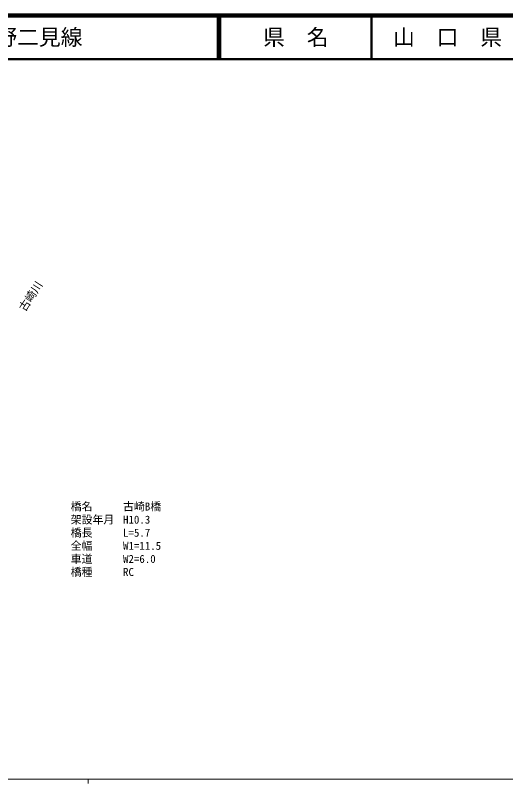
# Model space of a CAD drawing. Units: millimetres, scale not verified, with parts at other scales. Extents: x 39976 to 679596, y 19988 to 379774.
# Drawn here: x 251197 to 363496, y 203879 to 379774 of the extents above; entities that cross this region are included whole.
import ezdxf
from ezdxf.enums import TextEntityAlignment as Align

# ---------------------------------------------------------------- set-up
doc = ezdxf.new("R2010")
doc.units = ezdxf.units.MM
doc.header["$LTSCALE"] = 999.406
doc.layers.add('M-BGD-EXST', color=7, linetype='Continuous')
doc.layers.add('M-TTL-TXT', color=7, linetype='Continuous')
for name, color, linetype, lineweight in [('M-BGD-HTXT', 7, 'Continuous', 13), ('M-TTL', 2, 'Continuous', 140), ('M-TTL-LINE', 7, 'Continuous', 50)]:
    doc.layers.add(name, color=color, linetype=linetype, lineweight=lineweight)
doc.styles.add('ＭＳ ゴシック', font='')
doc.styles.get('ＭＳ ゴシック').set_extended_font_data('MS Gothic')

msp = doc.modelspace()

# ---------------------------------------------------------------- linework, layer by layer
at = {"layer": 'M-BGD-HTXT'}
for p, q in [((39976.3, 204878.3), (578656.3, 204878.3)), ((267840.9, 204878.3), (267840.9, 203878.9))]:
    msp.add_line(p, q, dxfattribs=at)
at = {"layer": 'M-TTL'}
msp.add_line((679596.3, 379774.4), (39976.3, 379774.4), dxfattribs=at)
at = {"layer": 'M-TTL-LINE'}
for p, q in [((297573.2, 379774.4), (297573.2, 369780.3)), ((298072.9, 379774.4), (298072.9, 369780.3)), ((332802.3, 379774.4), (332802.3, 369780.3)), ((39976.3, 369780.3), (679596.3, 369780.3))]:
    msp.add_line(p, q, dxfattribs=at)

# ---------------------------------------------------------------- texts
at = {"layer": 'M-BGD-EXST', "style": 'ＭＳ ゴシック'}
msp.add_text('古崎川', height=1832, rotation=56.855, dxfattribs=at).set_placement((253888.9, 311532.6), align=Align.BOTTOM_LEFT)
for s, p in [('橋名', (263867.1, 265857.3)), ('古崎B橋', (275860, 265857.3)), ('架設年月', (263867.1, 262859.1)), ('H10.3', (275860, 262859.1)), ('橋長', (263867.1, 259860.8)), ('L=5.7', (275860, 259860.8)), ('全幅', (263867.1, 256862.6)), ('W1=11.5', (275860, 256862.6)), ('車道', (263867.1, 253864.4)), ('W2=6.0', (275860, 253864.4)), ('橋種', (263867.1, 250866.2)), ('RC', (275860, 250866.2))]:
    msp.add_text(s, height=1832, dxfattribs=at).set_placement(p, align=Align.BOTTOM_LEFT)
at = {"layer": 'M-TTL-TXT', "style": 'ＭＳ ゴシック'}
msp.add_text('主要地方道粟野二見線', height=3664, dxfattribs=at).set_placement((216605.3, 374777.4), align=Align.MIDDLE_LEFT)
for s, p in [('県\u3000名', (315437.6, 374777.4)), ('山\u3000口\u3000県', (350167, 374777.4))]:
    msp.add_text(s, height=3664, dxfattribs=at).set_placement(p, align=Align.MIDDLE_CENTER)

doc.saveas('drawing.dxf')
